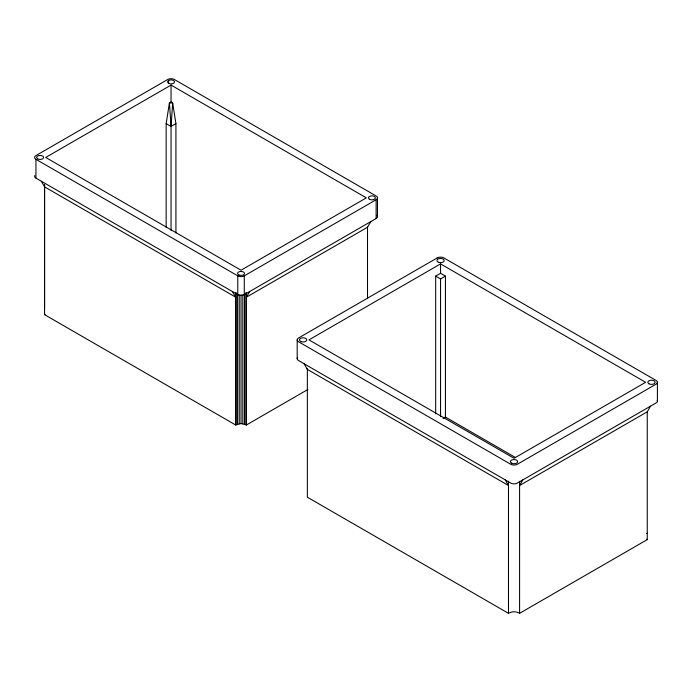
<?xml version="1.0" encoding="UTF-8"?>
<svg xmlns="http://www.w3.org/2000/svg" width="692" height="692" viewBox="0 0 692 692"><rect width="100%" height="100%" fill="white"/><g stroke="black" fill="none" stroke-linecap="round" stroke-linejoin="round"><path stroke-width="1.04" d="M44.565 308.468L44.565 184.963M171.045 230.367L171.045 126.437L172.671 102.944L171.045 102.009L169.419 102.944L166.158 123.617L166.158 227.547M249.648 291.548L246.395 297.188L367.513 227.261L370.765 221.622M522.841 479.885L519.588 485.524L647.254 411.818L650.506 406.178M171.045 85.09L45.715 157.447L241.032 270.217L366.362 197.86L171.045 85.09L171.045 102.009M171.045 126.437L175.924 123.617L172.671 102.944L169.419 102.944L171.045 126.437L166.158 123.617M44.565 184.703L44.565 314.661L45.041 314.384M35.949 159.324L237.78 275.849A4.602 2.656 0 0 0 244.285 275.849L376.128 199.737A4.602 2.656 0 0 0 376.128 195.974L174.297 79.45A4.602 2.656 0 0 0 167.784 79.45L35.949 155.57A4.602 2.656 0 0 0 35.949 159.324L35.949 178.121L237.78 294.645A4.602 2.656 0 0 0 244.285 294.645L376.128 218.534A4.602 2.656 0 0 0 376.855 215.324M440.553 263.903L308.952 339.876L514.044 458.277L645.636 382.304L440.553 263.903L440.553 273.297L435.666 276.117L435.666 413.851M435.666 276.117L440.553 278.937L445.432 276.117L445.432 417.077L515.523 457.542M44.565 314.661L235.669 424.992L241.032 423.547L246.395 424.992L307.879 389.492M442.992 418.487L445.432 417.077M307.343 368.352L307.343 497.193L508.49 613.328L509.156 612.948A6.903 3.988 0 0 1 518.922 612.948L519.588 613.328L647.254 539.622L647.254 411.818M646.587 533.601L647.254 533.212M440.553 273.297L445.432 276.117M646.587 539.241L647.254 539.622M505.238 479.885L508.49 485.524L307.343 369.39L304.082 363.75M232.417 291.548L235.669 297.188L44.565 186.857L41.304 181.218M657.4 382.304L657.4 401.101M519.588 481.225L519.588 613.328M508.49 481.225L508.49 613.328M440.553 278.937L440.553 416.662M377.477 197.86L377.477 216.648M376.128 199.737L376.128 218.534M367.513 226.44L367.513 298.399M297.188 339.876L297.188 358.672M246.395 292.898L246.395 424.992M245.911 292.621L245.911 424.715M244.484 294.135L244.484 424.084M244.285 275.849L244.285 294.645M242.823 294.809L242.823 423.686M241.032 294.671L241.032 423.547M239.242 294.809L239.242 423.686M237.78 275.849L237.78 294.645M237.581 294.135L237.581 424.084M236.145 292.621L236.145 424.715M235.669 292.898L235.669 424.992M175.924 123.617L175.924 232.91M168.597 80.471L168.597 83.602M297.344 357.98A4.602 2.656 0 0 0 298.537 360.549L510.782 483.085A4.602 2.656 0 0 0 517.296 483.085L656.051 402.978A4.602 2.656 0 0 0 657.244 400.409M35.949 178.121A4.602 2.656 0 0 1 34.756 175.552M437.292 257.882L298.537 337.999A4.602 2.656 0 0 0 298.537 341.753L510.782 464.289A4.602 2.656 0 0 0 517.296 464.289L656.051 384.181A4.602 2.656 0 0 0 656.051 380.427L443.806 257.882A4.602 2.656 0 0 0 437.292 257.882M511.474 463.13A3.624 2.093 0 0 0 517.538 462.187A3.624 2.093 0 0 0 513.101 459.626A3.624 2.093 0 0 0 511.474 463.13M648.906 383.783A3.624 2.093 0 0 0 654.969 382.849A3.624 2.093 0 0 0 650.532 380.28A3.624 2.093 0 0 0 648.906 383.783M301.305 341.684A3.624 2.093 0 0 0 306.746 339.876A3.624 2.093 0 0 0 301.305 338.059A3.624 2.093 0 0 0 301.305 341.684M438.737 262.346A3.624 2.093 0 0 0 444.178 260.529A3.624 2.093 0 0 0 438.737 258.721A3.624 2.093 0 0 0 438.737 262.346M239.302 275.148A3.451 1.989 0 0 0 244.484 273.418A3.451 1.989 0 0 0 239.302 271.697A3.451 1.989 0 0 0 239.302 275.148M37.714 158.857A3.451 1.989 0 0 0 43.492 157.966A3.451 1.989 0 0 0 39.262 155.527A3.451 1.989 0 0 0 37.714 158.857M168.597 83.291A3.451 1.989 0 0 0 174.375 82.4A3.451 1.989 0 0 0 170.145 79.961A3.451 1.989 0 0 0 168.597 83.291M369.476 199.261A3.451 1.989 0 0 0 375.254 198.37A3.451 1.989 0 0 0 371.024 195.931A3.451 1.989 0 0 0 369.476 199.261"/></g></svg>
